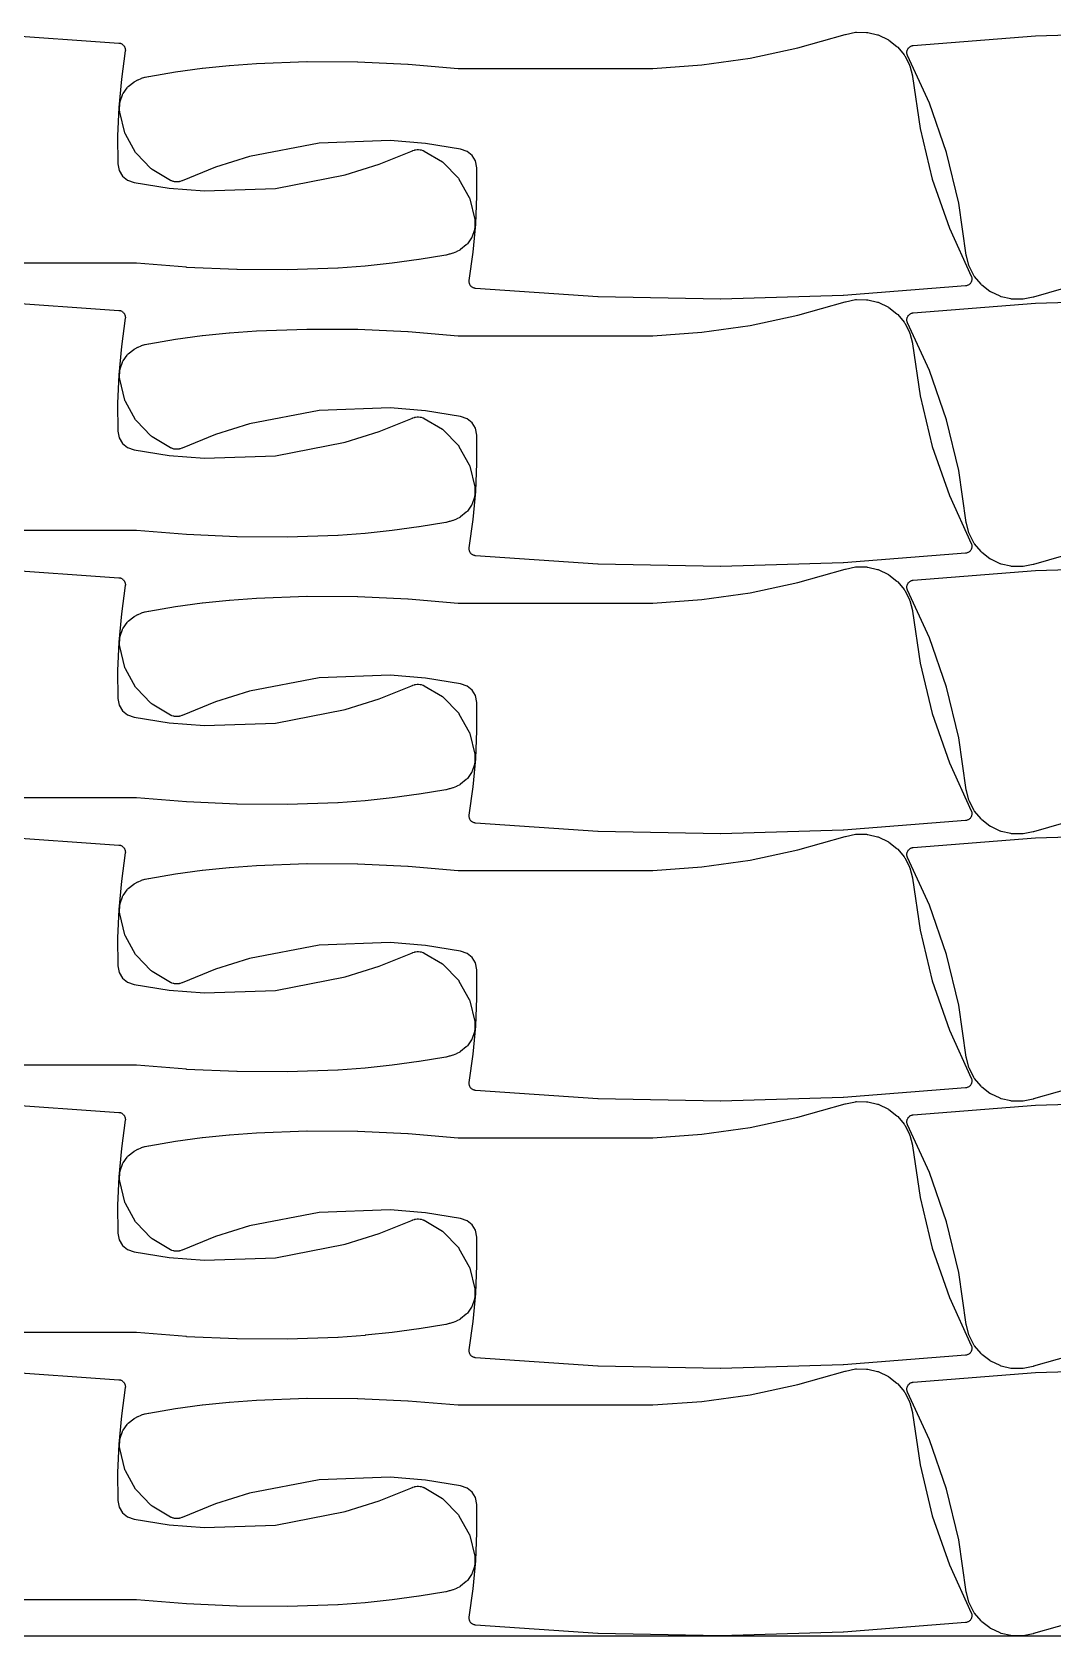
# Model space of a CAD drawing. Header units: metres. Extents: x 0 to 3000, y 0 to 1100.
# Drawn here: x 2269 to 2634, y 0 to 574 of the extents above; entities that cross this region are included whole.
import ezdxf

# ---------------------------------------------------------------- set-up
doc = ezdxf.new("R2010")
doc.units = ezdxf.units.M

msp = doc.modelspace()

# ---------------------------------------------------------------- linework, layer by layer
at = {"color": 7}
msp.add_lwpolyline([(0, 0), (3000, 0), (3000, 1100), (0, 1100), (0, 0)], close=True, dxfattribs=at)
at = {"color": 1}
for points in [[(2255.98, 573.53), (2299.75, 570.51), (2299.78, 570.51), (2299.81, 570.51), (2299.87, 570.5), (2299.94, 570.49), (2299.97, 570.48), (2300, 570.48), (2300.1, 570.46), (2300.3, 570.41), (2300.49, 570.34), (2300.58, 570.3), (2300.77, 570.21), (2300.94, 570.1), (2301.02, 570.04), (2301.19, 569.92), (2301.33, 569.78), (2301.41, 569.7), (2301.54, 569.55), (2301.66, 569.38), (2301.71, 569.29), (2301.81, 569.11), (2301.89, 568.92), (2301.92, 568.83), (2301.98, 568.63), (2302.02, 568.44), (2302.04, 568.33), (2302.06, 568.13), (2302.06, 567.93), (2302.05, 567.82), (2302.04, 567.75), (2302.04, 567.67), (2300.64, 557.55), (2299.73, 547.44), (2299.28, 537.29), (2299.31, 527.28), (2299.82, 524.82), (2299.82, 524.82), (2301, 522.86), (2302.78, 521.42), (2305.17, 520.58), (2317.72, 518.57), (2330.4, 517.54), (2355.83, 518.45), (2380.81, 523.27), (2392.94, 527.11), (2404.89, 531.95), (2404.95, 531.97), (2405.01, 531.99), (2405.6, 532.19), (2405.8, 532.24), (2406.01, 532.28), (2406.62, 532.35), (2406.82, 532.36), (2407.03, 532.35), (2407.64, 532.29), (2407.84, 532.26), (2408.04, 532.21), (2408.64, 532.03), (2408.68, 532.02), (2408.71, 532), (2408.77, 531.98), (2408.82, 531.96), (2408.86, 531.94), (2408.9, 531.93), (2408.95, 531.9), (2409, 531.88), (2409.03, 531.86), (2409.07, 531.84), (2415.63, 527.93), (2415.78, 527.83), (2415.92, 527.72), (2416.04, 527.6), (2421.26, 522.2), (2421.38, 522.07), (2421.48, 521.93), (2421.57, 521.78), (2425.21, 515.22), (2425.29, 515.06), (2425.36, 514.89), (2425.41, 514.73), (2427.23, 507.31), (2427.24, 507.23), (2427.26, 507.15), (2427.26, 507.13), (2427.27, 507.12), (2427.27, 507.04), (2427.28, 506.96), (2427.28, 506.94), (2427.28, 506.92), (2427.28, 506.84), (2427.29, 506.76), (2427.19, 504.17), (2427.17, 503.98), (2427.14, 503.79), (2427.08, 503.61), (2426.27, 501.2), (2426.2, 501.03), (2426.12, 500.86), (2426.02, 500.7), (2424.56, 498.61), (2424.45, 498.46), (2424.31, 498.32), (2424.17, 498.2), (2422.15, 496.58), (2422.07, 496.53), (2422, 496.48), (2421.99, 496.47), (2421.99, 496.47), (2421.91, 496.42), (2421.83, 496.38), (2420.79, 495.83), (2420.63, 495.75), (2419.54, 495.3), (2419.38, 495.24), (2418.26, 494.88), (2418.09, 494.84), (2416.94, 494.58), (2416.89, 494.57), (2416.83, 494.55), (2407.29, 492.98), (2407.23, 492.97), (2397.65, 491.67), (2397.6, 491.66), (2387.98, 490.65), (2387.92, 490.64), (2378.28, 489.91), (2378.24, 489.91), (2378.2, 489.9), (2360.18, 489.28), (2360.1, 489.28), (2342.08, 489.37), (2342, 489.37), (2323.99, 490.17), (2323.91, 490.18), (2306.03, 491.68), (2236.26, 491.68)], [(2644.32, 484.38), (2627.41, 479.55), (2627.33, 479.53), (2627.26, 479.51), (2623.71, 478.78), (2623.5, 478.75), (2623.28, 478.74), (2619.7, 478.78), (2619.48, 478.8), (2619.27, 478.84), (2615.78, 479.65), (2615.57, 479.71), (2615.37, 479.79), (2612.1, 481.35), (2611.91, 481.45), (2611.73, 481.58), (2608.87, 483.81), (2608.71, 483.95), (2608.56, 484.11), (2606.28, 486.87), (2606.15, 487.04), (2606.04, 487.23), (2604.4, 490.41), (2604.31, 490.61), (2604.24, 490.81), (2603.31, 494.32), (2603.31, 494.34), (2603.31, 494.35), (2603.29, 494.43), (2603.27, 494.51), (2603.27, 494.53), (2603.27, 494.55), (2600.58, 513.17), (2596.17, 531.31), (2590.05, 548.96), (2582.24, 566.07), (2582.21, 566.14), (2582.18, 566.21), (2582.14, 566.32), (2582.07, 566.56), (2582.03, 566.8), (2582.01, 566.91), (2582, 567.16), (2582.02, 567.4), (2582.03, 567.51), (2582.08, 567.75), (2582.15, 567.98), (2582.2, 568.1), (2582.3, 568.32), (2582.43, 568.53), (2582.5, 568.63), (2582.65, 568.81), (2582.83, 568.98), (2582.92, 569.06), (2583.11, 569.21), (2583.32, 569.33), (2583.42, 569.38), (2583.65, 569.48), (2583.88, 569.55), (2584, 569.58), (2584.05, 569.58), (2584.09, 569.6), (2584.14, 569.6), (2584.19, 569.61), (2584.24, 569.61), (2584.29, 569.62), (2628.02, 573.08), (2628.12, 573.08), (2671.95, 574.39)], [(2255.98, 477.78), (2299.75, 474.76), (2299.78, 474.76), (2299.81, 474.76), (2299.87, 474.75), (2299.94, 474.74), (2299.97, 474.73), (2300, 474.73), (2300.1, 474.71), (2300.3, 474.66), (2300.49, 474.59), (2300.58, 474.55), (2300.77, 474.46), (2300.94, 474.35), (2301.02, 474.3), (2301.19, 474.17), (2301.33, 474.03), (2301.41, 473.96), (2301.54, 473.8), (2301.66, 473.63), (2301.71, 473.54), (2301.81, 473.36), (2301.89, 473.18), (2301.92, 473.08), (2301.98, 472.89), (2302.02, 472.69), (2302.04, 472.59), (2302.06, 472.38), (2302.06, 472.18), (2302.05, 472.08), (2302.04, 472), (2302.04, 471.92), (2300.64, 461.81), (2299.73, 451.69), (2299.28, 441.55), (2299.31, 431.54), (2299.82, 429.07), (2299.82, 429.07), (2301, 427.12), (2302.78, 425.67), (2305.17, 424.83), (2317.72, 422.82), (2330.4, 421.79), (2355.83, 422.7), (2380.81, 427.52), (2392.94, 431.36), (2404.89, 436.2), (2404.95, 436.22), (2405.01, 436.25), (2405.6, 436.44), (2405.8, 436.5), (2406.01, 436.53), (2406.62, 436.6), (2406.82, 436.61), (2407.03, 436.6), (2407.64, 436.55), (2407.84, 436.52), (2408.04, 436.47), (2408.64, 436.28), (2408.68, 436.27), (2408.71, 436.26), (2408.77, 436.23), (2408.82, 436.21), (2408.86, 436.2), (2408.9, 436.18), (2408.95, 436.15), (2409, 436.13), (2409.03, 436.11), (2409.07, 436.09), (2415.63, 432.18), (2415.78, 432.09), (2415.92, 431.98), (2416.04, 431.85), (2421.26, 426.46), (2421.38, 426.33), (2421.48, 426.19), (2421.57, 426.04), (2425.21, 419.47), (2425.29, 419.31), (2425.36, 419.15), (2425.41, 418.98), (2427.23, 411.56), (2427.24, 411.48), (2427.26, 411.4), (2427.26, 411.39), (2427.27, 411.37), (2427.27, 411.29), (2427.28, 411.21), (2427.28, 411.19), (2427.28, 411.18), (2427.28, 411.09), (2427.29, 411.01), (2427.19, 408.42), (2427.17, 408.23), (2427.14, 408.04), (2427.08, 407.86), (2426.27, 405.45), (2426.2, 405.28), (2426.12, 405.11), (2426.02, 404.95), (2424.56, 402.87), (2424.45, 402.72), (2424.31, 402.58), (2424.17, 402.45), (2422.15, 400.84), (2422.07, 400.78), (2422, 400.73), (2421.99, 400.73), (2421.99, 400.72), (2421.91, 400.68), (2421.83, 400.63), (2420.79, 400.08), (2420.63, 400.01), (2419.54, 399.55), (2419.38, 399.49), (2418.26, 399.13), (2418.09, 399.09), (2416.94, 398.83), (2416.89, 398.82), (2416.83, 398.81), (2407.29, 397.23), (2407.23, 397.22), (2397.65, 395.92), (2397.6, 395.91), (2387.98, 394.9), (2387.92, 394.89), (2378.28, 394.16), (2378.24, 394.16), (2378.2, 394.16), (2360.18, 393.54), (2360.1, 393.54), (2342.08, 393.62), (2342, 393.63), (2323.99, 394.43), (2323.91, 394.43), (2306.03, 395.93), (2236.26, 395.93)], [(2644.32, 388.63), (2627.41, 383.8), (2627.33, 383.79), (2627.26, 383.77), (2623.71, 383.03), (2623.5, 383), (2623.28, 382.99), (2619.7, 383.04), (2619.48, 383.05), (2619.27, 383.09), (2615.78, 383.9), (2615.57, 383.96), (2615.37, 384.04), (2612.1, 385.6), (2611.91, 385.7), (2611.73, 385.83), (2608.87, 388.06), (2608.71, 388.2), (2608.56, 388.36), (2606.28, 391.12), (2606.15, 391.29), (2606.04, 391.48), (2604.4, 394.66), (2604.31, 394.86), (2604.24, 395.07), (2603.31, 398.57), (2603.31, 398.59), (2603.31, 398.6), (2603.29, 398.68), (2603.27, 398.76), (2603.27, 398.78), (2603.27, 398.8), (2600.58, 417.42), (2596.17, 435.57), (2590.05, 453.21), (2582.24, 470.32), (2582.21, 470.39), (2582.18, 470.46), (2582.14, 470.58), (2582.07, 470.81), (2582.03, 471.05), (2582.01, 471.17), (2582, 471.41), (2582.02, 471.65), (2582.03, 471.77), (2582.08, 472.01), (2582.15, 472.24), (2582.2, 472.35), (2582.3, 472.57), (2582.43, 472.78), (2582.5, 472.88), (2582.65, 473.07), (2582.83, 473.24), (2582.92, 473.31), (2583.11, 473.46), (2583.32, 473.58), (2583.42, 473.64), (2583.65, 473.73), (2583.88, 473.8), (2584, 473.83), (2584.05, 473.84), (2584.09, 473.85), (2584.14, 473.85), (2584.19, 473.86), (2584.24, 473.87), (2584.29, 473.87), (2628.02, 477.33), (2628.12, 477.34), (2671.95, 478.64)], [(2255.98, 382.03), (2299.75, 379.01), (2299.78, 379.01), (2299.81, 379.01), (2299.87, 379), (2299.94, 378.99), (2299.97, 378.99), (2300, 378.98), (2300.1, 378.96), (2300.3, 378.91), (2300.49, 378.84), (2300.58, 378.8), (2300.77, 378.71), (2300.94, 378.61), (2301.02, 378.55), (2301.19, 378.42), (2301.33, 378.28), (2301.41, 378.21), (2301.54, 378.05), (2301.66, 377.88), (2301.71, 377.8), (2301.81, 377.62), (2301.89, 377.43), (2301.92, 377.33), (2301.98, 377.14), (2302.02, 376.94), (2302.04, 376.84), (2302.06, 376.64), (2302.06, 376.43), (2302.05, 376.33), (2302.04, 376.25), (2302.04, 376.17), (2300.64, 366.06), (2299.73, 355.94), (2299.28, 345.8), (2299.31, 335.79), (2299.82, 333.32), (2299.82, 333.32), (2301, 331.37), (2302.78, 329.92), (2305.17, 329.08), (2317.72, 327.07), (2330.4, 326.05), (2355.83, 326.95), (2380.81, 331.77), (2392.94, 335.61), (2404.89, 340.45), (2404.95, 340.47), (2405.01, 340.5), (2405.6, 340.69), (2405.8, 340.75), (2406.01, 340.78), (2406.62, 340.85), (2406.82, 340.86), (2407.03, 340.85), (2407.64, 340.8), (2407.84, 340.77), (2408.04, 340.72), (2408.64, 340.53), (2408.68, 340.52), (2408.71, 340.51), (2408.77, 340.49), (2408.82, 340.47), (2408.86, 340.45), (2408.9, 340.43), (2408.95, 340.41), (2409, 340.38), (2409.03, 340.36), (2409.07, 340.34), (2415.63, 336.43), (2415.78, 336.34), (2415.92, 336.23), (2416.04, 336.11), (2421.26, 330.71), (2421.38, 330.58), (2421.48, 330.44), (2421.57, 330.29), (2425.21, 323.72), (2425.29, 323.56), (2425.36, 323.4), (2425.41, 323.23), (2427.23, 315.82), (2427.24, 315.74), (2427.26, 315.65), (2427.26, 315.64), (2427.27, 315.62), (2427.27, 315.54), (2427.28, 315.46), (2427.28, 315.44), (2427.28, 315.43), (2427.28, 315.35), (2427.29, 315.26), (2427.19, 312.68), (2427.17, 312.48), (2427.14, 312.3), (2427.08, 312.11), (2426.27, 309.71), (2426.2, 309.53), (2426.12, 309.36), (2426.02, 309.2), (2424.56, 307.12), (2424.45, 306.97), (2424.31, 306.83), (2424.17, 306.7), (2422.15, 305.09), (2422.07, 305.03), (2422, 304.98), (2421.99, 304.98), (2421.99, 304.97), (2421.91, 304.93), (2421.83, 304.88), (2420.79, 304.33), (2420.63, 304.26), (2419.54, 303.8), (2419.38, 303.74), (2418.26, 303.39), (2418.09, 303.34), (2416.94, 303.08), (2416.89, 303.07), (2416.83, 303.06), (2407.29, 301.48), (2407.23, 301.47), (2397.65, 300.17), (2397.6, 300.17), (2387.98, 299.15), (2387.92, 299.15), (2378.28, 298.41), (2378.24, 298.41), (2378.2, 298.41), (2360.18, 297.79), (2360.1, 297.79), (2342.08, 297.88), (2342, 297.88), (2323.99, 298.68), (2323.91, 298.68), (2306.03, 300.18), (2236.26, 300.18)], [(2644.32, 292.89), (2627.41, 288.05), (2627.33, 288.04), (2627.26, 288.02), (2623.71, 287.28), (2623.5, 287.25), (2623.28, 287.24), (2619.7, 287.29), (2619.48, 287.3), (2619.27, 287.34), (2615.78, 288.15), (2615.57, 288.21), (2615.37, 288.29), (2612.1, 289.85), (2611.91, 289.96), (2611.73, 290.08), (2608.87, 292.31), (2608.71, 292.45), (2608.56, 292.61), (2606.28, 295.37), (2606.15, 295.55), (2606.04, 295.73), (2604.4, 298.92), (2604.31, 299.11), (2604.24, 299.32), (2603.31, 302.82), (2603.31, 302.84), (2603.31, 302.86), (2603.29, 302.94), (2603.27, 303.01), (2603.27, 303.03), (2603.27, 303.05), (2600.58, 321.67), (2596.17, 339.82), (2590.05, 357.46), (2582.24, 374.58), (2582.21, 374.65), (2582.18, 374.71), (2582.14, 374.83), (2582.07, 375.06), (2582.03, 375.3), (2582.01, 375.42), (2582, 375.66), (2582.02, 375.9), (2582.03, 376.02), (2582.08, 376.26), (2582.15, 376.49), (2582.2, 376.6), (2582.3, 376.82), (2582.43, 377.03), (2582.5, 377.13), (2582.65, 377.32), (2582.83, 377.49), (2582.92, 377.57), (2583.11, 377.71), (2583.32, 377.83), (2583.42, 377.89), (2583.65, 377.98), (2583.88, 378.05), (2584, 378.08), (2584.05, 378.09), (2584.09, 378.1), (2584.14, 378.11), (2584.19, 378.11), (2584.24, 378.12), (2584.29, 378.12), (2628.02, 381.58), (2628.12, 381.59), (2671.95, 382.89)], [(2255.98, 286.28), (2299.75, 283.27), (2299.78, 283.26), (2299.81, 283.26), (2299.87, 283.25), (2299.94, 283.24), (2299.97, 283.24), (2300, 283.23), (2300.1, 283.21), (2300.3, 283.16), (2300.49, 283.09), (2300.58, 283.05), (2300.77, 282.96), (2300.94, 282.86), (2301.02, 282.8), (2301.19, 282.68), (2301.33, 282.53), (2301.41, 282.46), (2301.54, 282.3), (2301.66, 282.14), (2301.71, 282.05), (2301.81, 281.87), (2301.89, 281.68), (2301.92, 281.59), (2301.98, 281.39), (2302.02, 281.19), (2302.04, 281.09), (2302.06, 280.89), (2302.06, 280.68), (2302.05, 280.58), (2302.04, 280.5), (2302.04, 280.42), (2300.64, 270.31), (2299.73, 260.2), (2299.28, 250.05), (2299.31, 240.04), (2299.82, 237.57), (2299.82, 237.57), (2301, 235.62), (2302.78, 234.17), (2305.17, 233.33), (2317.72, 231.32), (2330.4, 230.3), (2355.83, 231.2), (2380.81, 236.02), (2392.94, 239.86), (2404.89, 244.71), (2404.95, 244.73), (2405.01, 244.75), (2405.6, 244.95), (2405.8, 245), (2406.01, 245.03), (2406.62, 245.1), (2406.82, 245.12), (2407.03, 245.11), (2407.64, 245.05), (2407.84, 245.02), (2408.04, 244.97), (2408.64, 244.79), (2408.68, 244.77), (2408.71, 244.76), (2408.77, 244.74), (2408.82, 244.72), (2408.86, 244.7), (2408.9, 244.69), (2408.95, 244.66), (2409, 244.63), (2409.03, 244.61), (2409.07, 244.59), (2415.63, 240.69), (2415.78, 240.59), (2415.92, 240.48), (2416.04, 240.36), (2421.26, 234.96), (2421.38, 234.83), (2421.48, 234.69), (2421.57, 234.54), (2425.21, 227.97), (2425.29, 227.82), (2425.36, 227.65), (2425.41, 227.48), (2427.23, 220.07), (2427.24, 219.99), (2427.26, 219.91), (2427.26, 219.89), (2427.27, 219.88), (2427.27, 219.79), (2427.28, 219.71), (2427.28, 219.7), (2427.28, 219.68), (2427.28, 219.6), (2427.29, 219.52), (2427.19, 216.93), (2427.17, 216.74), (2427.14, 216.55), (2427.08, 216.36), (2426.27, 213.96), (2426.2, 213.78), (2426.12, 213.61), (2426.02, 213.45), (2424.56, 211.37), (2424.45, 211.22), (2424.31, 211.08), (2424.17, 210.95), (2422.15, 209.34), (2422.07, 209.29), (2422, 209.23), (2421.99, 209.23), (2421.99, 209.23), (2421.91, 209.18), (2421.83, 209.13), (2420.79, 208.59), (2420.63, 208.51), (2419.54, 208.06), (2419.38, 208), (2418.26, 207.64), (2418.09, 207.59), (2416.94, 207.33), (2416.89, 207.32), (2416.83, 207.31), (2407.29, 205.73), (2407.23, 205.72), (2397.65, 204.43), (2397.6, 204.42), (2387.98, 203.4), (2387.92, 203.4), (2378.28, 202.67), (2378.24, 202.66), (2378.2, 202.66), (2360.18, 202.04), (2360.1, 202.04), (2342.08, 202.13), (2342, 202.13), (2323.99, 202.93), (2323.91, 202.94), (2306.03, 204.44), (2236.26, 204.44)], [(2644.32, 197.14), (2627.41, 192.31), (2627.33, 192.29), (2627.26, 192.27), (2623.71, 191.54), (2623.5, 191.5), (2623.28, 191.5), (2619.7, 191.54), (2619.48, 191.56), (2619.27, 191.59), (2615.78, 192.4), (2615.57, 192.46), (2615.37, 192.55), (2612.1, 194.1), (2611.91, 194.21), (2611.73, 194.33), (2608.87, 196.56), (2608.71, 196.71), (2608.56, 196.86), (2606.28, 199.62), (2606.15, 199.8), (2606.04, 199.98), (2604.4, 203.17), (2604.31, 203.37), (2604.24, 203.57), (2603.31, 207.07), (2603.31, 207.09), (2603.31, 207.11), (2603.29, 207.19), (2603.27, 207.27), (2603.27, 207.28), (2603.27, 207.3), (2600.58, 225.92), (2596.17, 244.07), (2590.05, 261.72), (2582.24, 278.83), (2582.21, 278.9), (2582.18, 278.97), (2582.14, 279.08), (2582.07, 279.31), (2582.03, 279.55), (2582.01, 279.67), (2582, 279.91), (2582.02, 280.15), (2582.03, 280.27), (2582.08, 280.51), (2582.15, 280.74), (2582.2, 280.85), (2582.3, 281.08), (2582.43, 281.28), (2582.5, 281.38), (2582.65, 281.57), (2582.83, 281.74), (2582.92, 281.82), (2583.11, 281.96), (2583.32, 282.09), (2583.42, 282.14), (2583.65, 282.24), (2583.88, 282.31), (2584, 282.33), (2584.05, 282.34), (2584.09, 282.35), (2584.14, 282.36), (2584.19, 282.37), (2584.24, 282.37), (2584.29, 282.38), (2628.02, 285.84), (2628.12, 285.84), (2671.95, 287.14)], [(2255.98, 190.53), (2299.75, 187.52), (2299.78, 187.52), (2299.81, 187.51), (2299.87, 187.5), (2299.94, 187.5), (2299.97, 187.49), (2300, 187.49), (2300.1, 187.47), (2300.3, 187.42), (2300.49, 187.35), (2300.58, 187.31), (2300.77, 187.22), (2300.94, 187.11), (2301.02, 187.05), (2301.19, 186.93), (2301.33, 186.79), (2301.41, 186.71), (2301.54, 186.56), (2301.66, 186.39), (2301.71, 186.3), (2301.81, 186.12), (2301.89, 185.93), (2301.92, 185.84), (2301.98, 185.64), (2302.02, 185.44), (2302.04, 185.34), (2302.06, 185.14), (2302.06, 184.94), (2302.05, 184.83), (2302.04, 184.75), (2302.04, 184.68), (2300.64, 174.56), (2299.73, 164.45), (2299.28, 154.3), (2299.31, 144.29), (2299.82, 141.83), (2299.82, 141.83), (2301, 139.87), (2302.78, 138.43), (2305.17, 137.58), (2317.72, 135.58), (2330.4, 134.55), (2355.83, 135.46), (2380.81, 140.27), (2392.94, 144.12), (2404.89, 148.96), (2404.95, 148.98), (2405.01, 149), (2405.6, 149.2), (2405.8, 149.25), (2406.01, 149.29), (2406.62, 149.36), (2406.82, 149.37), (2407.03, 149.36), (2407.64, 149.3), (2407.84, 149.27), (2408.04, 149.22), (2408.64, 149.04), (2408.68, 149.02), (2408.71, 149.01), (2408.77, 148.99), (2408.82, 148.97), (2408.86, 148.95), (2408.9, 148.94), (2408.95, 148.91), (2409, 148.89), (2409.03, 148.87), (2409.07, 148.85), (2415.63, 144.94), (2415.78, 144.84), (2415.92, 144.73), (2416.04, 144.61), (2421.26, 139.21), (2421.38, 139.08), (2421.48, 138.94), (2421.57, 138.79), (2425.21, 132.23), (2425.29, 132.07), (2425.36, 131.9), (2425.41, 131.73), (2427.23, 124.32), (2427.24, 124.24), (2427.26, 124.16), (2427.26, 124.14), (2427.27, 124.13), (2427.27, 124.05), (2427.28, 123.96), (2427.28, 123.95), (2427.28, 123.93), (2427.28, 123.85), (2427.29, 123.77), (2427.19, 121.18), (2427.17, 120.99), (2427.14, 120.8), (2427.08, 120.62), (2426.27, 118.21), (2426.2, 118.03), (2426.12, 117.86), (2426.02, 117.7), (2424.56, 115.62), (2424.45, 115.47), (2424.31, 115.33), (2424.17, 115.21), (2422.15, 113.59), (2422.07, 113.54), (2422, 113.49), (2421.99, 113.48), (2421.99, 113.48), (2421.91, 113.43), (2421.83, 113.39), (2420.79, 112.84), (2420.63, 112.76), (2419.54, 112.31), (2419.38, 112.25), (2418.26, 111.89), (2418.09, 111.84), (2416.94, 111.58), (2416.89, 111.57), (2416.83, 111.56), (2407.29, 109.98), (2407.23, 109.98), (2397.65, 108.68), (2397.6, 108.67), (2387.98, 107.66), (2387.92, 107.65), (2378.28, 106.92), (2378.24, 106.92), (2378.2, 106.91), (2360.18, 106.29), (2360.1, 106.29), (2342.08, 106.38), (2342, 106.38), (2323.99, 107.18), (2323.91, 107.19), (2306.03, 108.69), (2236.26, 108.69)], [(2644.32, 101.39), (2627.41, 96.56), (2627.33, 96.54), (2627.26, 96.52), (2623.71, 95.79), (2623.5, 95.76), (2623.28, 95.75), (2619.7, 95.79), (2619.48, 95.81), (2619.27, 95.84), (2615.78, 96.65), (2615.57, 96.72), (2615.37, 96.8), (2612.1, 98.36), (2611.91, 98.46), (2611.73, 98.59), (2608.87, 100.82), (2608.71, 100.96), (2608.56, 101.12), (2606.28, 103.88), (2606.15, 104.05), (2606.04, 104.24), (2604.4, 107.42), (2604.31, 107.62), (2604.24, 107.82), (2603.31, 111.33), (2603.31, 111.34), (2603.31, 111.36), (2603.29, 111.44), (2603.27, 111.52), (2603.27, 111.54), (2603.27, 111.55), (2600.58, 130.17), (2596.17, 148.32), (2590.05, 165.97), (2582.24, 183.08), (2582.21, 183.15), (2582.18, 183.22), (2582.14, 183.33), (2582.07, 183.57), (2582.03, 183.8), (2582.01, 183.92), (2582, 184.16), (2582.02, 184.4), (2582.03, 184.52), (2582.08, 184.76), (2582.15, 184.99), (2582.2, 185.11), (2582.3, 185.33), (2582.43, 185.54), (2582.5, 185.63), (2582.65, 185.82), (2582.83, 185.99), (2582.92, 186.07), (2583.11, 186.22), (2583.32, 186.34), (2583.42, 186.39), (2583.65, 186.49), (2583.88, 186.56), (2584, 186.58), (2584.05, 186.59), (2584.09, 186.6), (2584.14, 186.61), (2584.19, 186.62), (2584.24, 186.62), (2584.29, 186.63), (2628.02, 190.09), (2628.12, 190.09), (2671.95, 191.4)], [(2255.98, 94.79), (2299.75, 91.77), (2299.78, 91.77), (2299.81, 91.77), (2299.87, 91.76), (2299.94, 91.75), (2299.97, 91.74), (2300, 91.74), (2300.1, 91.72), (2300.3, 91.67), (2300.49, 91.6), (2300.58, 91.56), (2300.77, 91.47), (2300.94, 91.36), (2301.02, 91.3), (2301.19, 91.18), (2301.33, 91.04), (2301.41, 90.96), (2301.54, 90.81), (2301.66, 90.64), (2301.71, 90.55), (2301.81, 90.37), (2301.89, 90.19), (2301.92, 90.09), (2301.98, 89.9), (2302.02, 89.7), (2302.04, 89.6), (2302.06, 89.39), (2302.06, 89.19), (2302.05, 89.09), (2302.04, 89.01), (2302.04, 88.93), (2300.64, 78.81), (2299.73, 68.7), (2299.28, 58.55), (2299.31, 48.54), (2299.82, 46.08), (2299.82, 46.08), (2301, 44.13), (2302.78, 42.68), (2305.17, 41.84), (2317.72, 39.83), (2330.4, 38.8), (2355.83, 39.71), (2380.81, 44.53), (2392.94, 48.37), (2404.89, 53.21), (2404.95, 53.23), (2405.01, 53.25), (2405.6, 53.45), (2405.8, 53.5), (2406.01, 53.54), (2406.62, 53.61), (2406.82, 53.62), (2407.03, 53.61), (2407.64, 53.55), (2407.84, 53.52), (2408.04, 53.47), (2408.64, 53.29), (2408.68, 53.28), (2408.71, 53.26), (2408.77, 53.24), (2408.82, 53.22), (2408.86, 53.21), (2408.9, 53.19), (2408.95, 53.16), (2409, 53.14), (2409.03, 53.12), (2409.07, 53.1), (2415.63, 49.19), (2415.78, 49.09), (2415.92, 48.98), (2416.04, 48.86), (2421.26, 43.47), (2421.38, 43.33), (2421.48, 43.19), (2421.57, 43.05), (2425.21, 36.48), (2425.29, 36.32), (2425.36, 36.16), (2425.41, 35.99), (2427.23, 28.57), (2427.24, 28.49), (2427.26, 28.41), (2427.26, 28.4), (2427.27, 28.38), (2427.27, 28.3), (2427.28, 28.22), (2427.28, 28.2), (2427.28, 28.18), (2427.28, 28.1), (2427.29, 28.02), (2427.19, 25.43), (2427.17, 25.24), (2427.14, 25.05), (2427.08, 24.87), (2426.27, 22.46), (2426.2, 22.29), (2426.12, 22.12), (2426.02, 21.96), (2424.56, 19.88), (2424.45, 19.72), (2424.31, 19.58), (2424.17, 19.46), (2422.15, 17.84), (2422.07, 17.79), (2422, 17.74), (2421.99, 17.73), (2421.99, 17.73), (2421.91, 17.68), (2421.83, 17.64), (2420.79, 17.09), (2420.63, 17.02), (2419.54, 16.56), (2419.38, 16.5), (2418.26, 16.14), (2418.09, 16.1), (2416.94, 15.84), (2416.89, 15.83), (2416.83, 15.81), (2407.29, 14.24), (2407.23, 14.23), (2397.65, 12.93), (2397.6, 12.92), (2387.98, 11.91), (2387.92, 11.9), (2378.28, 11.17), (2378.24, 11.17), (2378.2, 11.17), (2360.18, 10.55), (2360.1, 10.54), (2342.08, 10.63), (2342, 10.64), (2323.99, 11.44), (2323.91, 11.44), (2306.03, 12.94), (2236.26, 12.94)], [(2644.32, 5.64), (2627.41, 0.81), (2627.33, 0.79), (2627.26, 0.78), (2623.71, 0.04), (2623.5, 0.01), (2623.28, 0), (2619.7, 0.05), (2619.48, 0.06), (2619.27, 0.1), (2615.78, 0.91), (2615.57, 0.97), (2615.37, 1.05), (2612.1, 2.61), (2611.91, 2.71), (2611.73, 2.84), (2608.87, 5.07), (2608.71, 5.21), (2608.56, 5.37), (2606.28, 8.13), (2606.15, 8.3), (2606.04, 8.49), (2604.4, 11.67), (2604.31, 11.87), (2604.24, 12.08), (2603.31, 15.58), (2603.31, 15.6), (2603.31, 15.61), (2603.29, 15.69), (2603.27, 15.77), (2603.27, 15.79), (2603.27, 15.81), (2600.58, 34.43), (2596.17, 52.57), (2590.05, 70.22), (2582.24, 87.33), (2582.21, 87.4), (2582.18, 87.47), (2582.14, 87.58), (2582.07, 87.82), (2582.03, 88.06), (2582.01, 88.18), (2582, 88.42), (2582.02, 88.66), (2582.03, 88.78), (2582.08, 89.01), (2582.15, 89.25), (2582.2, 89.36), (2582.3, 89.58), (2582.43, 89.79), (2582.5, 89.89), (2582.65, 90.08), (2582.83, 90.25), (2582.92, 90.32), (2583.11, 90.47), (2583.32, 90.59), (2583.42, 90.64), (2583.65, 90.74), (2583.88, 90.81), (2584, 90.84), (2584.05, 90.85), (2584.09, 90.86), (2584.14, 90.86), (2584.19, 90.87), (2584.24, 90.88), (2584.29, 90.88), (2628.02, 94.34), (2628.12, 94.35), (2671.95, 95.65)]]:
    msp.add_lwpolyline(points, dxfattribs=at)
for points in [[(2427.47, 528.31), (2426.28, 530.26), (2424.51, 531.71), (2422.12, 532.55), (2409.56, 534.56), (2396.88, 535.58), (2371.46, 534.68), (2346.47, 529.86), (2334.35, 526.02), (2322.39, 521.18), (2322.33, 521.16), (2322.27, 521.13), (2321.68, 520.94), (2321.48, 520.88), (2321.28, 520.85), (2320.67, 520.78), (2320.46, 520.77), (2320.26, 520.77), (2319.65, 520.83), (2319.44, 520.86), (2319.24, 520.91), (2318.65, 521.1), (2318.61, 521.11), (2318.57, 521.12), (2318.52, 521.14), (2318.46, 521.16), (2318.43, 521.18), (2318.39, 521.2), (2318.34, 521.22), (2318.29, 521.25), (2318.25, 521.27), (2318.22, 521.29), (2311.66, 525.2), (2311.51, 525.29), (2311.37, 525.4), (2311.24, 525.52), (2306.02, 530.92), (2305.91, 531.05), (2305.8, 531.19), (2305.71, 531.34), (2302.07, 537.91), (2301.99, 538.07), (2301.93, 538.23), (2301.88, 538.4), (2300.06, 545.81), (2300.04, 545.89), (2300.02, 545.98), (2300.02, 545.99), (2300.02, 546.01), (2300.01, 546.09), (2300, 546.17), (2300, 546.19), (2300, 546.2), (2300, 546.28), (2300, 546.37), (2300.1, 548.95), (2300.11, 549.14), (2300.15, 549.33), (2300.2, 549.52), (2301.01, 551.92), (2301.08, 552.1), (2301.17, 552.27), (2301.27, 552.43), (2302.72, 554.51), (2302.84, 554.66), (2302.97, 554.8), (2303.12, 554.93), (2305.14, 556.54), (2305.21, 556.6), (2305.29, 556.65), (2305.29, 556.65), (2305.3, 556.66), (2305.38, 556.7), (2305.46, 556.75), (2306.5, 557.3), (2306.66, 557.37), (2307.74, 557.83), (2307.9, 557.89), (2309.02, 558.24), (2309.19, 558.29), (2310.34, 558.55), (2310.4, 558.56), (2310.46, 558.57), (2320, 560.15), (2320.05, 560.16), (2329.63, 561.46), (2329.69, 561.46), (2339.3, 562.48), (2339.36, 562.48), (2349, 563.22), (2349.04, 563.22), (2349.08, 563.22), (2367.11, 563.84), (2367.18, 563.84), (2385.21, 563.75), (2385.29, 563.75), (2403.29, 562.95), (2403.37, 562.95), (2421.26, 561.45), (2491.03, 561.45), (2508.51, 562.68), (2525.84, 565.11), (2542.96, 568.74), (2559.88, 573.58), (2559.95, 573.59), (2560.02, 573.61), (2563.57, 574.35), (2563.79, 574.38), (2564, 574.39), (2567.59, 574.34), (2567.8, 574.33), (2568.01, 574.29), (2571.5, 573.48), (2571.71, 573.42), (2571.91, 573.34), (2575.18, 571.78), (2575.37, 571.67), (2575.55, 571.55), (2578.41, 569.32), (2578.57, 569.18), (2578.72, 569.02), (2581.01, 566.26), (2581.13, 566.08), (2581.24, 565.9), (2582.89, 562.71), (2582.97, 562.52), (2583.04, 562.31), (2583.97, 558.81), (2583.97, 558.79), (2583.98, 558.77), (2584, 558.69), (2584.01, 558.62), (2584.01, 558.6), (2584.02, 558.58), (2586.71, 539.96), (2591.12, 521.81), (2597.23, 504.17), (2605.05, 487.05), (2605.08, 486.98), (2605.11, 486.92), (2605.15, 486.8), (2605.22, 486.57), (2605.26, 486.33), (2605.27, 486.21), (2605.29, 485.97), (2605.27, 485.73), (2605.25, 485.61), (2605.21, 485.37), (2605.13, 485.14), (2605.09, 485.03), (2604.99, 484.81), (2604.86, 484.6), (2604.79, 484.5), (2604.63, 484.31), (2604.46, 484.14), (2604.37, 484.06), (2604.18, 483.92), (2603.97, 483.8), (2603.86, 483.74), (2603.64, 483.65), (2603.41, 483.58), (2603.29, 483.55), (2603.24, 483.54), (2603.19, 483.53), (2603.14, 483.52), (2603.09, 483.51), (2603.04, 483.51), (2603, 483.5), (2559.26, 480.05), (2559.16, 480.04), (2515.34, 478.74), (2515.24, 478.74), (2471.4, 479.6), (2471.31, 479.6), (2427.54, 482.61), (2427.51, 482.62), (2427.48, 482.62), (2427.41, 482.63), (2427.34, 482.64), (2427.31, 482.64), (2427.29, 482.65), (2427.19, 482.67), (2426.99, 482.72), (2426.79, 482.79), (2426.7, 482.83), (2426.52, 482.92), (2426.34, 483.02), (2426.26, 483.08), (2426.1, 483.21), (2425.95, 483.35), (2425.88, 483.42), (2425.75, 483.58), (2425.63, 483.75), (2425.57, 483.83), (2425.48, 484.01), (2425.4, 484.2), (2425.36, 484.3), (2425.3, 484.49), (2425.26, 484.69), (2425.25, 484.79), (2425.23, 484.99), (2425.23, 485.2), (2425.23, 485.3), (2425.24, 485.38), (2425.25, 485.46), (2426.64, 495.57), (2427.56, 505.69), (2428, 515.83), (2427.97, 525.84), (2427.47, 528.31)], [(2427.47, 432.56), (2426.28, 434.51), (2424.51, 435.96), (2422.12, 436.8), (2409.56, 438.81), (2396.88, 439.84), (2371.46, 438.93), (2346.47, 434.11), (2334.35, 430.27), (2322.39, 425.43), (2322.33, 425.41), (2322.27, 425.38), (2321.68, 425.19), (2321.48, 425.13), (2321.28, 425.1), (2320.67, 425.03), (2320.46, 425.02), (2320.26, 425.03), (2319.65, 425.08), (2319.44, 425.11), (2319.24, 425.16), (2318.65, 425.35), (2318.61, 425.36), (2318.57, 425.37), (2318.52, 425.4), (2318.46, 425.42), (2318.43, 425.43), (2318.39, 425.45), (2318.34, 425.48), (2318.29, 425.5), (2318.25, 425.52), (2318.22, 425.54), (2311.66, 429.45), (2311.51, 429.54), (2311.37, 429.65), (2311.24, 429.78), (2306.02, 435.17), (2305.91, 435.3), (2305.8, 435.44), (2305.71, 435.59), (2302.07, 442.16), (2301.99, 442.32), (2301.93, 442.48), (2301.88, 442.65), (2300.06, 450.07), (2300.04, 450.15), (2300.02, 450.23), (2300.02, 450.24), (2300.02, 450.26), (2300.01, 450.34), (2300, 450.42), (2300, 450.44), (2300, 450.45), (2300, 450.54), (2300, 450.62), (2300.1, 453.21), (2300.11, 453.4), (2300.15, 453.59), (2300.2, 453.77), (2301.01, 456.18), (2301.08, 456.35), (2301.17, 456.52), (2301.27, 456.68), (2302.72, 458.76), (2302.84, 458.91), (2302.97, 459.05), (2303.12, 459.18), (2305.14, 460.79), (2305.21, 460.85), (2305.29, 460.9), (2305.29, 460.9), (2305.3, 460.91), (2305.38, 460.95), (2305.46, 461), (2306.5, 461.55), (2306.66, 461.62), (2307.74, 462.08), (2307.9, 462.14), (2309.02, 462.5), (2309.19, 462.54), (2310.34, 462.8), (2310.4, 462.81), (2310.46, 462.82), (2320, 464.4), (2320.05, 464.41), (2329.63, 465.71), (2329.69, 465.72), (2339.3, 466.73), (2339.36, 466.74), (2349, 467.47), (2349.04, 467.47), (2349.08, 467.47), (2367.11, 468.09), (2367.18, 468.09), (2385.21, 468), (2385.29, 468), (2403.29, 467.2), (2403.37, 467.2), (2421.26, 465.7), (2491.03, 465.7), (2508.51, 466.93), (2525.84, 469.36), (2542.96, 473), (2559.88, 477.83), (2559.95, 477.84), (2560.02, 477.86), (2563.57, 478.6), (2563.79, 478.63), (2564, 478.64), (2567.59, 478.59), (2567.8, 478.58), (2568.01, 478.54), (2571.5, 477.73), (2571.71, 477.67), (2571.91, 477.59), (2575.18, 476.03), (2575.37, 475.93), (2575.55, 475.8), (2578.41, 473.57), (2578.57, 473.43), (2578.72, 473.27), (2581.01, 470.51), (2581.13, 470.34), (2581.24, 470.15), (2582.89, 466.97), (2582.97, 466.77), (2583.04, 466.56), (2583.97, 463.06), (2583.97, 463.04), (2583.98, 463.02), (2584, 462.95), (2584.01, 462.87), (2584.01, 462.85), (2584.02, 462.83), (2586.71, 444.21), (2591.12, 426.06), (2597.23, 408.42), (2605.05, 391.31), (2605.08, 391.24), (2605.11, 391.17), (2605.15, 391.05), (2605.22, 390.82), (2605.26, 390.58), (2605.27, 390.46), (2605.29, 390.22), (2605.27, 389.98), (2605.25, 389.86), (2605.21, 389.62), (2605.13, 389.39), (2605.09, 389.28), (2604.99, 389.06), (2604.86, 388.85), (2604.79, 388.75), (2604.63, 388.56), (2604.46, 388.39), (2604.37, 388.32), (2604.18, 388.17), (2603.97, 388.05), (2603.86, 387.99), (2603.64, 387.9), (2603.41, 387.83), (2603.29, 387.8), (2603.24, 387.79), (2603.19, 387.78), (2603.14, 387.78), (2603.09, 387.77), (2603.04, 387.76), (2603, 387.76), (2559.26, 384.3), (2559.16, 384.29), (2515.34, 382.99), (2515.24, 382.99), (2471.4, 383.85), (2471.31, 383.85), (2427.54, 386.87), (2427.51, 386.87), (2427.48, 386.87), (2427.41, 386.88), (2427.34, 386.89), (2427.31, 386.9), (2427.29, 386.9), (2427.19, 386.92), (2426.99, 386.97), (2426.79, 387.04), (2426.7, 387.08), (2426.52, 387.17), (2426.34, 387.28), (2426.26, 387.33), (2426.1, 387.46), (2425.95, 387.6), (2425.88, 387.67), (2425.75, 387.83), (2425.63, 388), (2425.57, 388.09), (2425.48, 388.26), (2425.4, 388.45), (2425.36, 388.55), (2425.3, 388.74), (2425.26, 388.94), (2425.25, 389.04), (2425.23, 389.25), (2425.23, 389.45), (2425.23, 389.55), (2425.24, 389.63), (2425.25, 389.71), (2426.64, 399.82), (2427.56, 409.94), (2428, 420.08), (2427.97, 430.09), (2427.47, 432.56)], [(2427.47, 336.81), (2426.28, 338.77), (2424.51, 340.21), (2422.12, 341.05), (2409.56, 343.06), (2396.88, 344.09), (2371.46, 343.18), (2346.47, 338.36), (2334.35, 334.52), (2322.39, 329.68), (2322.33, 329.66), (2322.27, 329.64), (2321.68, 329.44), (2321.48, 329.39), (2321.28, 329.35), (2320.67, 329.28), (2320.46, 329.27), (2320.26, 329.28), (2319.65, 329.34), (2319.44, 329.37), (2319.24, 329.42), (2318.65, 329.6), (2318.61, 329.61), (2318.57, 329.63), (2318.52, 329.65), (2318.46, 329.67), (2318.43, 329.69), (2318.39, 329.7), (2318.34, 329.73), (2318.29, 329.75), (2318.25, 329.77), (2318.22, 329.79), (2311.66, 333.7), (2311.51, 333.8), (2311.37, 333.91), (2311.24, 334.03), (2306.02, 339.43), (2305.91, 339.56), (2305.8, 339.7), (2305.71, 339.85), (2302.07, 346.41), (2301.99, 346.57), (2301.93, 346.73), (2301.88, 346.9), (2300.06, 354.32), (2300.04, 354.4), (2300.02, 354.48), (2300.02, 354.5), (2300.02, 354.51), (2300.01, 354.59), (2300, 354.67), (2300, 354.69), (2300, 354.71), (2300, 354.79), (2300, 354.87), (2300.1, 357.46), (2300.11, 357.65), (2300.15, 357.84), (2300.2, 358.02), (2301.01, 360.43), (2301.08, 360.6), (2301.17, 360.77), (2301.27, 360.93), (2302.72, 363.01), (2302.84, 363.17), (2302.97, 363.31), (2303.12, 363.43), (2305.14, 365.05), (2305.21, 365.1), (2305.29, 365.15), (2305.29, 365.16), (2305.3, 365.16), (2305.38, 365.21), (2305.46, 365.25), (2306.5, 365.8), (2306.66, 365.88), (2307.74, 366.33), (2307.9, 366.39), (2309.02, 366.75), (2309.19, 366.79), (2310.34, 367.05), (2310.4, 367.06), (2310.46, 367.08), (2320, 368.65), (2320.05, 368.66), (2329.63, 369.96), (2329.69, 369.97), (2339.3, 370.98), (2339.36, 370.99), (2349, 371.72), (2349.04, 371.72), (2349.08, 371.73), (2367.11, 372.35), (2367.18, 372.35), (2385.21, 372.26), (2385.29, 372.26), (2403.29, 371.46), (2403.37, 371.45), (2421.26, 369.95), (2491.03, 369.95), (2508.51, 371.18), (2525.84, 373.62), (2542.96, 377.25), (2559.88, 382.08), (2559.95, 382.1), (2560.02, 382.12), (2563.57, 382.85), (2563.79, 382.88), (2564, 382.89), (2567.59, 382.85), (2567.8, 382.83), (2568.01, 382.79), (2571.5, 381.98), (2571.71, 381.92), (2571.91, 381.84), (2575.18, 380.28), (2575.37, 380.18), (2575.55, 380.05), (2578.41, 377.82), (2578.57, 377.68), (2578.72, 377.52), (2581.01, 374.76), (2581.13, 374.59), (2581.24, 374.4), (2582.89, 371.22), (2582.97, 371.02), (2583.04, 370.81), (2583.97, 367.31), (2583.97, 367.29), (2583.98, 367.28), (2584, 367.2), (2584.01, 367.12), (2584.01, 367.1), (2584.02, 367.08), (2586.71, 348.46), (2591.12, 330.32), (2597.23, 312.67), (2605.05, 295.56), (2605.08, 295.49), (2605.11, 295.42), (2605.15, 295.31), (2605.22, 295.07), (2605.26, 294.83), (2605.27, 294.72), (2605.29, 294.47), (2605.27, 294.23), (2605.25, 294.12), (2605.21, 293.88), (2605.13, 293.65), (2605.09, 293.53), (2604.99, 293.31), (2604.86, 293.1), (2604.79, 293), (2604.63, 292.82), (2604.46, 292.65), (2604.37, 292.57), (2604.18, 292.42), (2603.97, 292.3), (2603.86, 292.25), (2603.64, 292.15), (2603.41, 292.08), (2603.29, 292.05), (2603.24, 292.05), (2603.19, 292.03), (2603.14, 292.03), (2603.09, 292.02), (2603.04, 292.02), (2603, 292.01), (2559.26, 288.55), (2559.16, 288.55), (2515.34, 287.24), (2515.24, 287.24), (2471.4, 288.1), (2471.31, 288.1), (2427.54, 291.12), (2427.51, 291.12), (2427.48, 291.12), (2427.41, 291.13), (2427.34, 291.14), (2427.31, 291.15), (2427.29, 291.15), (2427.19, 291.17), (2426.99, 291.22), (2426.79, 291.29), (2426.7, 291.33), (2426.52, 291.42), (2426.34, 291.53), (2426.26, 291.59), (2426.1, 291.71), (2425.95, 291.85), (2425.88, 291.93), (2425.75, 292.08), (2425.63, 292.25), (2425.57, 292.34), (2425.48, 292.52), (2425.4, 292.71), (2425.36, 292.8), (2425.3, 293), (2425.26, 293.19), (2425.25, 293.29), (2425.23, 293.5), (2425.23, 293.7), (2425.23, 293.81), (2425.24, 293.88), (2425.25, 293.96), (2426.64, 304.08), (2427.56, 314.19), (2428, 324.34), (2427.97, 334.35), (2427.47, 336.81)], [(2427.47, 241.06), (2426.28, 243.02), (2424.51, 244.46), (2422.12, 245.31), (2409.56, 247.31), (2396.88, 248.34), (2371.46, 247.43), (2346.47, 242.62), (2334.35, 238.77), (2322.39, 233.93), (2322.33, 233.91), (2322.27, 233.89), (2321.68, 233.69), (2321.48, 233.64), (2321.28, 233.6), (2320.67, 233.54), (2320.46, 233.52), (2320.26, 233.53), (2319.65, 233.59), (2319.44, 233.62), (2319.24, 233.67), (2318.65, 233.85), (2318.61, 233.87), (2318.57, 233.88), (2318.52, 233.9), (2318.46, 233.92), (2318.43, 233.94), (2318.39, 233.95), (2318.34, 233.98), (2318.29, 234), (2318.25, 234.03), (2318.22, 234.05), (2311.66, 237.95), (2311.51, 238.05), (2311.37, 238.16), (2311.24, 238.28), (2306.02, 243.68), (2305.91, 243.81), (2305.8, 243.95), (2305.71, 244.1), (2302.07, 250.66), (2301.99, 250.82), (2301.93, 250.99), (2301.88, 251.16), (2300.06, 258.57), (2300.04, 258.65), (2300.02, 258.73), (2300.02, 258.75), (2300.02, 258.76), (2300.01, 258.85), (2300, 258.93), (2300, 258.94), (2300, 258.96), (2300, 259.04), (2300, 259.12), (2300.1, 261.71), (2300.11, 261.9), (2300.15, 262.09), (2300.2, 262.27), (2301.01, 264.68), (2301.08, 264.86), (2301.17, 265.03), (2301.27, 265.19), (2302.72, 267.27), (2302.84, 267.42), (2302.97, 267.56), (2303.12, 267.69), (2305.14, 269.3), (2305.21, 269.35), (2305.29, 269.41), (2305.29, 269.41), (2305.3, 269.41), (2305.38, 269.46), (2305.46, 269.5), (2306.5, 270.05), (2306.66, 270.13), (2307.74, 270.58), (2307.9, 270.64), (2309.02, 271), (2309.19, 271.05), (2310.34, 271.31), (2310.4, 271.32), (2310.46, 271.33), (2320, 272.91), (2320.05, 272.92), (2329.63, 274.21), (2329.69, 274.22), (2339.3, 275.24), (2339.36, 275.24), (2349, 275.97), (2349.04, 275.97), (2349.08, 275.98), (2367.11, 276.6), (2367.18, 276.6), (2385.21, 276.51), (2385.29, 276.51), (2403.29, 275.71), (2403.37, 275.7), (2421.26, 274.2), (2491.03, 274.2), (2508.51, 275.43), (2525.84, 277.87), (2542.96, 281.5), (2559.88, 286.33), (2559.95, 286.35), (2560.02, 286.37), (2563.57, 287.1), (2563.79, 287.13), (2564, 287.14), (2567.59, 287.1), (2567.8, 287.08), (2568.01, 287.05), (2571.5, 286.24), (2571.71, 286.18), (2571.91, 286.09), (2575.18, 284.53), (2575.37, 284.43), (2575.55, 284.31), (2578.41, 282.08), (2578.57, 281.93), (2578.72, 281.77), (2581.01, 279.01), (2581.13, 278.84), (2581.24, 278.66), (2582.89, 275.47), (2582.97, 275.27), (2583.04, 275.07), (2583.97, 271.56), (2583.97, 271.55), (2583.98, 271.53), (2584, 271.45), (2584.01, 271.37), (2584.01, 271.35), (2584.02, 271.34), (2586.71, 252.72), (2591.12, 234.57), (2597.23, 216.92), (2605.05, 199.81), (2605.08, 199.74), (2605.11, 199.67), (2605.15, 199.56), (2605.22, 199.33), (2605.26, 199.09), (2605.27, 198.97), (2605.29, 198.73), (2605.27, 198.49), (2605.25, 198.37), (2605.21, 198.13), (2605.13, 197.9), (2605.09, 197.78), (2604.99, 197.56), (2604.86, 197.36), (2604.79, 197.26), (2604.63, 197.07), (2604.46, 196.9), (2604.37, 196.82), (2604.18, 196.67), (2603.97, 196.55), (2603.86, 196.5), (2603.64, 196.4), (2603.41, 196.33), (2603.29, 196.31), (2603.24, 196.3), (2603.19, 196.29), (2603.14, 196.28), (2603.09, 196.27), (2603.04, 196.27), (2603, 196.26), (2559.26, 192.8), (2559.16, 192.8), (2515.34, 191.5), (2515.24, 191.5), (2471.4, 192.35), (2471.31, 192.36), (2427.54, 195.37), (2427.51, 195.38), (2427.48, 195.38), (2427.41, 195.39), (2427.34, 195.39), (2427.31, 195.4), (2427.29, 195.41), (2427.19, 195.43), (2426.99, 195.48), (2426.79, 195.55), (2426.7, 195.59), (2426.52, 195.67), (2426.34, 195.78), (2426.26, 195.84), (2426.1, 195.96), (2425.95, 196.1), (2425.88, 196.18), (2425.75, 196.33), (2425.63, 196.5), (2425.57, 196.59), (2425.48, 196.77), (2425.4, 196.96), (2425.36, 197.05), (2425.3, 197.25), (2425.26, 197.45), (2425.25, 197.55), (2425.23, 197.75), (2425.23, 197.96), (2425.23, 198.06), (2425.24, 198.14), (2425.25, 198.22), (2426.64, 208.33), (2427.56, 218.44), (2428, 228.59), (2427.97, 238.6), (2427.47, 241.06)], [(2427.47, 145.32), (2426.28, 147.27), (2424.51, 148.72), (2422.12, 149.56), (2409.56, 151.57), (2396.88, 152.59), (2371.46, 151.69), (2346.47, 146.87), (2334.35, 143.03), (2322.39, 138.19), (2322.33, 138.16), (2322.27, 138.14), (2321.68, 137.95), (2321.48, 137.89), (2321.28, 137.86), (2320.67, 137.79), (2320.46, 137.78), (2320.26, 137.78), (2319.65, 137.84), (2319.44, 137.87), (2319.24, 137.92), (2318.65, 138.1), (2318.61, 138.12), (2318.57, 138.13), (2318.52, 138.15), (2318.46, 138.17), (2318.43, 138.19), (2318.39, 138.21), (2318.34, 138.23), (2318.29, 138.26), (2318.25, 138.28), (2318.22, 138.3), (2311.66, 142.2), (2311.51, 142.3), (2311.37, 142.41), (2311.24, 142.53), (2306.02, 147.93), (2305.91, 148.06), (2305.8, 148.2), (2305.71, 148.35), (2302.07, 154.92), (2301.99, 155.07), (2301.93, 155.24), (2301.88, 155.41), (2300.06, 162.82), (2300.04, 162.9), (2300.02, 162.98), (2300.02, 163), (2300.02, 163.02), (2300.01, 163.1), (2300, 163.18), (2300, 163.2), (2300, 163.21), (2300, 163.29), (2300, 163.38), (2300.1, 165.96), (2300.11, 166.15), (2300.15, 166.34), (2300.2, 166.53), (2301.01, 168.93), (2301.08, 169.11), (2301.17, 169.28), (2301.27, 169.44), (2302.72, 171.52), (2302.84, 171.67), (2302.97, 171.81), (2303.12, 171.94), (2305.14, 173.55), (2305.21, 173.6), (2305.29, 173.66), (2305.29, 173.66), (2305.3, 173.67), (2305.38, 173.71), (2305.46, 173.76), (2306.5, 174.31), (2306.66, 174.38), (2307.74, 174.83), (2307.9, 174.89), (2309.02, 175.25), (2309.19, 175.3), (2310.34, 175.56), (2310.4, 175.57), (2310.46, 175.58), (2320, 177.16), (2320.05, 177.17), (2329.63, 178.46), (2329.69, 178.47), (2339.3, 179.49), (2339.36, 179.49), (2349, 180.23), (2349.04, 180.23), (2349.08, 180.23), (2367.11, 180.85), (2367.18, 180.85), (2385.21, 180.76), (2385.29, 180.76), (2403.29, 179.96), (2403.37, 179.96), (2421.26, 178.45), (2491.03, 178.45), (2508.51, 179.69), (2525.84, 182.12), (2542.96, 185.75), (2559.88, 190.58), (2559.95, 190.6), (2560.02, 190.62), (2563.57, 191.35), (2563.79, 191.39), (2564, 191.4), (2567.59, 191.35), (2567.8, 191.34), (2568.01, 191.3), (2571.5, 190.49), (2571.71, 190.43), (2571.91, 190.35), (2575.18, 188.79), (2575.37, 188.68), (2575.55, 188.56), (2578.41, 186.33), (2578.57, 186.19), (2578.72, 186.03), (2581.01, 183.27), (2581.13, 183.09), (2581.24, 182.91), (2582.89, 179.72), (2582.97, 179.53), (2583.04, 179.32), (2583.97, 175.82), (2583.97, 175.8), (2583.98, 175.78), (2584, 175.7), (2584.01, 175.62), (2584.01, 175.61), (2584.02, 175.59), (2586.71, 156.97), (2591.12, 138.82), (2597.23, 121.17), (2605.05, 104.06), (2605.08, 103.99), (2605.11, 103.92), (2605.15, 103.81), (2605.22, 103.58), (2605.26, 103.34), (2605.27, 103.22), (2605.29, 102.98), (2605.27, 102.74), (2605.25, 102.62), (2605.21, 102.38), (2605.13, 102.15), (2605.09, 102.04), (2604.99, 101.82), (2604.86, 101.61), (2604.79, 101.51), (2604.63, 101.32), (2604.46, 101.15), (2604.37, 101.07), (2604.18, 100.93), (2603.97, 100.8), (2603.86, 100.75), (2603.64, 100.65), (2603.41, 100.59), (2603.29, 100.56), (2603.24, 100.55), (2603.19, 100.54), (2603.14, 100.53), (2603.09, 100.52), (2603.04, 100.52), (2603, 100.51), (2559.26, 97.05), (2559.16, 97.05), (2515.34, 95.75), (2515.24, 95.75), (2471.4, 96.6), (2471.31, 96.61), (2427.54, 99.62), (2427.51, 99.63), (2427.48, 99.63), (2427.41, 99.64), (2427.34, 99.65), (2427.31, 99.65), (2427.29, 99.66), (2427.19, 99.68), (2426.99, 99.73), (2426.79, 99.8), (2426.7, 99.84), (2426.52, 99.93), (2426.34, 100.03), (2426.26, 100.09), (2426.1, 100.22), (2425.95, 100.36), (2425.88, 100.43), (2425.75, 100.59), (2425.63, 100.76), (2425.57, 100.84), (2425.48, 101.02), (2425.4, 101.21), (2425.36, 101.31), (2425.3, 101.5), (2425.26, 101.7), (2425.25, 101.8), (2425.23, 102), (2425.23, 102.21), (2425.23, 102.31), (2425.24, 102.39), (2425.25, 102.47), (2426.64, 112.58), (2427.56, 122.7), (2428, 132.84), (2427.97, 142.85), (2427.47, 145.32)], [(2427.47, 49.57), (2426.28, 51.52), (2424.51, 52.97), (2422.12, 53.81), (2409.56, 55.82), (2396.88, 56.84), (2371.46, 55.94), (2346.47, 51.12), (2334.35, 47.28), (2322.39, 42.44), (2322.33, 42.42), (2322.27, 42.39), (2321.68, 42.2), (2321.48, 42.14), (2321.28, 42.11), (2320.67, 42.04), (2320.46, 42.03), (2320.26, 42.04), (2319.65, 42.09), (2319.44, 42.12), (2319.24, 42.17), (2318.65, 42.36), (2318.61, 42.37), (2318.57, 42.38), (2318.52, 42.4), (2318.46, 42.42), (2318.43, 42.44), (2318.39, 42.46), (2318.34, 42.48), (2318.29, 42.51), (2318.25, 42.53), (2318.22, 42.55), (2311.66, 46.46), (2311.51, 46.55), (2311.37, 46.66), (2311.24, 46.78), (2306.02, 52.18), (2305.91, 52.31), (2305.8, 52.45), (2305.71, 52.6), (2302.07, 59.17), (2301.99, 59.33), (2301.93, 59.49), (2301.88, 59.66), (2300.06, 67.08), (2300.04, 67.16), (2300.02, 67.24), (2300.02, 67.25), (2300.02, 67.27), (2300.01, 67.35), (2300, 67.43), (2300, 67.45), (2300, 67.46), (2300, 67.55), (2300, 67.63), (2300.1, 70.21), (2300.11, 70.41), (2300.15, 70.59), (2300.2, 70.78), (2301.01, 73.18), (2301.08, 73.36), (2301.17, 73.53), (2301.27, 73.69), (2302.72, 75.77), (2302.84, 75.92), (2302.97, 76.06), (2303.12, 76.19), (2305.14, 77.8), (2305.21, 77.86), (2305.29, 77.91), (2305.29, 77.91), (2305.3, 77.92), (2305.38, 77.96), (2305.46, 78.01), (2306.5, 78.56), (2306.66, 78.63), (2307.74, 79.09), (2307.9, 79.15), (2309.02, 79.5), (2309.19, 79.55), (2310.34, 79.81), (2310.4, 79.82), (2310.46, 79.83), (2320, 81.41), (2320.05, 81.42), (2329.63, 82.72), (2329.69, 82.72), (2339.3, 83.74), (2339.36, 83.74), (2349, 84.48), (2349.04, 84.48), (2349.08, 84.48), (2367.11, 85.1), (2367.18, 85.1), (2385.21, 85.01), (2385.29, 85.01), (2403.29, 84.21), (2403.37, 84.21), (2421.26, 82.71), (2491.03, 82.71), (2508.51, 83.94), (2525.84, 86.37), (2542.96, 90), (2559.88, 94.84), (2559.95, 94.85), (2560.02, 94.87), (2563.57, 95.61), (2563.79, 95.64), (2564, 95.65), (2567.59, 95.6), (2567.8, 95.59), (2568.01, 95.55), (2571.5, 94.74), (2571.71, 94.68), (2571.91, 94.6), (2575.18, 93.04), (2575.37, 92.93), (2575.55, 92.81), (2578.41, 90.58), (2578.57, 90.44), (2578.72, 90.28), (2581.01, 87.52), (2581.13, 87.35), (2581.24, 87.16), (2582.89, 83.98), (2582.97, 83.78), (2583.04, 83.57), (2583.97, 80.07), (2583.97, 80.05), (2583.98, 80.03), (2584, 79.96), (2584.01, 79.88), (2584.01, 79.86), (2584.02, 79.84), (2586.71, 61.22), (2591.12, 43.07), (2597.23, 25.43), (2605.05, 8.32), (2605.08, 8.25), (2605.11, 8.18), (2605.15, 8.06), (2605.22, 7.83), (2605.26, 7.59), (2605.27, 7.47), (2605.29, 7.23), (2605.27, 6.99), (2605.25, 6.87), (2605.21, 6.63), (2605.13, 6.4), (2605.09, 6.29), (2604.99, 6.07), (2604.86, 5.86), (2604.79, 5.76), (2604.63, 5.57), (2604.46, 5.4), (2604.37, 5.32), (2604.18, 5.18), (2603.97, 5.06), (2603.86, 5), (2603.64, 4.91), (2603.41, 4.84), (2603.29, 4.81), (2603.24, 4.8), (2603.19, 4.79), (2603.14, 4.78), (2603.09, 4.78), (2603.04, 4.77), (2603, 4.77), (2559.26, 1.31), (2559.16, 1.3), (2515.34, 0), (2515.24, 0), (2471.4, 0.86), (2471.31, 0.86), (2427.54, 3.88), (2427.51, 3.88), (2427.48, 3.88), (2427.41, 3.89), (2427.34, 3.9), (2427.31, 3.91), (2427.29, 3.91), (2427.19, 3.93), (2426.99, 3.98), (2426.79, 4.05), (2426.7, 4.09), (2426.52, 4.18), (2426.34, 4.29), (2426.26, 4.34), (2426.1, 4.47), (2425.95, 4.61), (2425.88, 4.68), (2425.75, 4.84), (2425.63, 5.01), (2425.57, 5.09), (2425.48, 5.27), (2425.4, 5.46), (2425.36, 5.56), (2425.3, 5.75), (2425.26, 5.95), (2425.25, 6.05), (2425.23, 6.26), (2425.23, 6.46), (2425.23, 6.56), (2425.24, 6.64), (2425.25, 6.72), (2426.64, 16.83), (2427.56, 26.95), (2428, 37.09), (2427.97, 47.1), (2427.47, 49.57)]]:
    msp.add_lwpolyline(points, close=True, dxfattribs=at)

doc.saveas('drawing.dxf')
